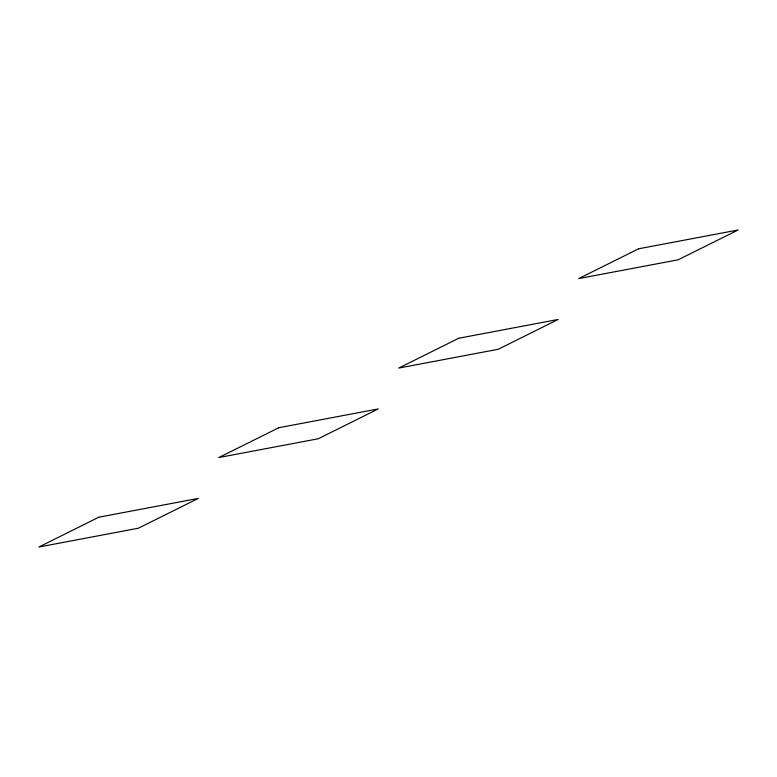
<?xml version="1.0" encoding="UTF-8"?>
<svg xmlns="http://www.w3.org/2000/svg" width="777" height="777" viewBox="0 0 777 777"><rect width="100%" height="100%" fill="white"/><g stroke="black" fill="none" stroke-linecap="round" stroke-linejoin="round"><path stroke-width="1.17" d="M98.834 517.2L38.85 547.027L138.335 528.224L198.32 498.407L98.834 517.2M278.778 427.729L218.793 457.556L318.279 438.752L378.263 408.925L278.778 427.729M458.721 338.248L398.737 368.075L498.222 349.271L558.207 319.444L458.721 338.248M638.665 248.776L578.68 278.593L678.166 259.8L738.15 229.973L638.665 248.776"/></g></svg>
